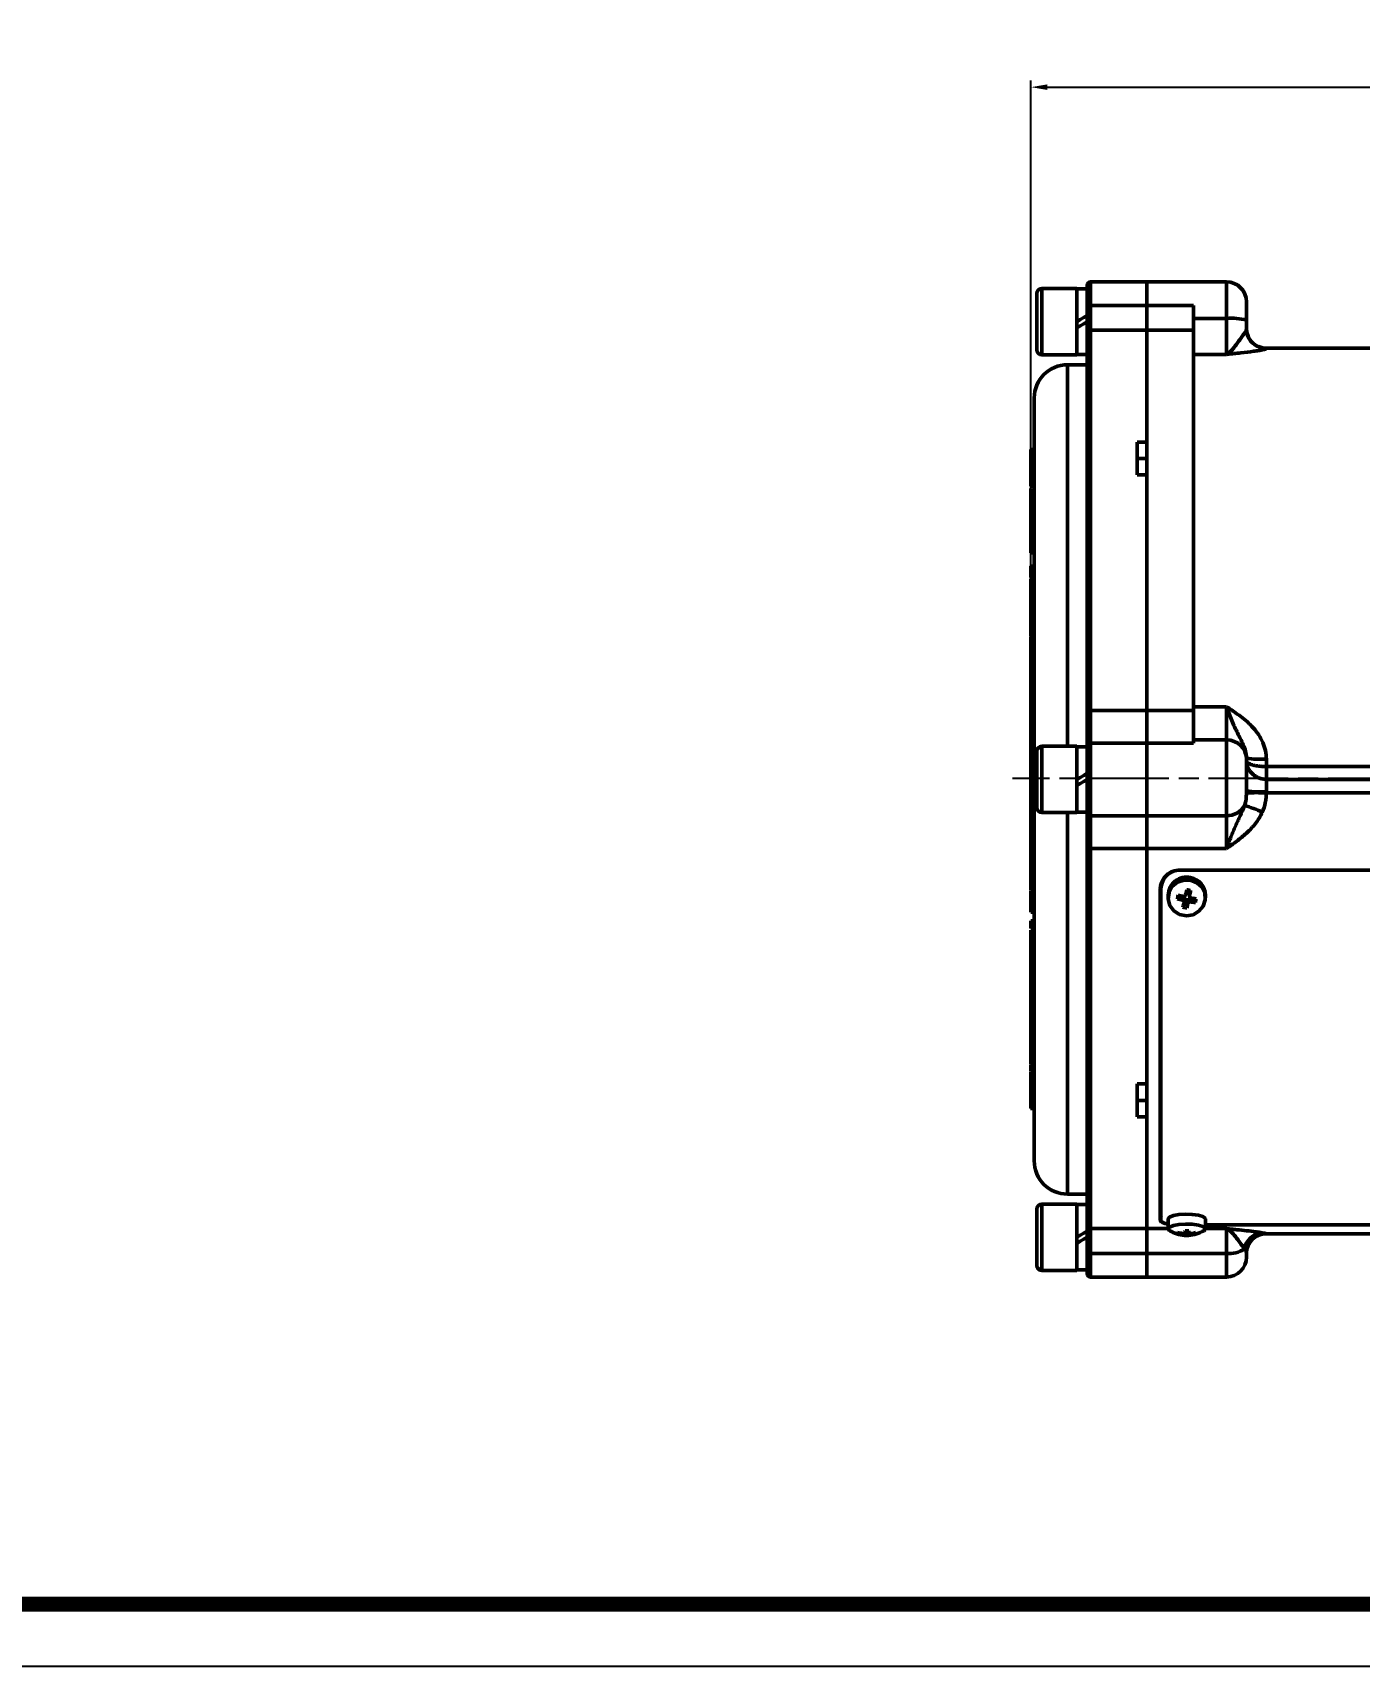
# Model space of a CAD drawing. Header units: millimetres. Extents: x 5395 to 6471, y 1829 to 2617.
# Drawn here: x 5594.8 to 5794.9, y 1829.1 to 2075.3 of the extents above; entities that cross this region are included whole.
import ezdxf

# ---------------------------------------------------------------- set-up
doc = ezdxf.new("R2010")
doc.units = ezdxf.units.MM
doc.linetypes.add('AM_ISO08W050', pattern=[18, 12, -1.5, 3, -1.5])
for name, color, linetype, lineweight in [('AM_5', 3, 'Continuous', 25), ('AM_7', 4, 'AM_ISO08W050', 25), ('AM_BOR', 7, 'Continuous', 50)]:
    doc.layers.add(name, color=color, linetype=linetype, lineweight=lineweight)
doc.styles.add('工程字', font='gbenor.shx', dxfattribs={"width": 0.707, "bigfont": 'hztxt.shx'})
doc.dimstyles.new('AM_GB$0', dxfattribs={"dimtxt": 3.5, "dimasz": 2.5, "dimexe": 1, "dimexo": 1, "dimgap": 0.5, "dimtad": 1, "dimdsep": 46, "dimtxsty": '工程字', "dimcen": 0, "dimclrd": 256, "dimclre": 256, "dimclrt": 2, "dimadec": 0, "dimazin": 2, "dimtp": 0.1, "dimtm": 0.1, "dimtfac": 0.71, "dimtmove": 0, "dimatfit": 3, "dimfxl": 0, "dimlwd": -1, "dimlwe": -1, "dimarcsym": 0})

# ---------------------------------------------------------------- blocks, each defined once
blk = doc.blocks.new('*D18')
at = {"layer": 'AM_5', "transparency": 16777216}
for p, q in [((5745.34, 1963.88), (5745.34, 2068.08)), ((5747.84, 2067.08), (6108.84, 2067.08)), ((6111.34, 1982.73), (6111.34, 2068.08))]:
    blk.add_line(p, q, dxfattribs=at)
for points in [[(5747.84, 2067.5), (5747.84, 2066.66), (5745.34, 2067.08)], [(6108.84, 2067.5), (6108.84, 2066.66), (6111.34, 2067.08)]]:
    blk.add_solid(points, dxfattribs=at)
at = {"layer": 'Defpoints', "color": 0}
for p in [(6111.34, 2067.08), (6111.34, 1981.73), (5745.34, 1962.88)]:
    blk.add_point(p, dxfattribs=at)
at = {"layer": 'AM_5', "color": 2, "transparency": 16777216, "insert": (5928.34, 2070.08), "char_height": 5, "attachment_point": 5, "style": '工程字'}
blk.add_mtext('366', dxfattribs=at)

msp = doc.modelspace()

# ---------------------------------------------------------------- linework, layer by layer
msp.add_line((5394.79029, 1829.0507), (6471.04029, 1829.0507))
at = {"const_width": 2.25}
msp.add_lwpolyline([(6461.66529, 2607.1757), (5441.66529, 2607.1757), (5441.66529, 1838.4257), (6461.66529, 1838.4257)], close=True, dxfattribs=at)
at = {"layer": 'AM_7'}
msp.add_line((6000.13884, 1962.72793), (5742.55084, 1962.88634), dxfattribs=at)
at = {"layer": 'AM_BOR'}
for p, q in [((5752.24484, 2036.72965), (5746.99483, 2036.72965)), ((5746.99483, 2036.72965), (5746.99483, 2026.72965)), ((5752.24484, 2036.72965), (5752.24484, 2026.72965)), ((5753.84484, 2036.66965), (5752.24484, 2036.66965)), ((5753.84484, 2033.98624), (5753.84484, 2037.22965)), ((5762.84484, 2037.72965), (5754.34485, 2037.72965)), ((5754.34485, 2037.72965), (5754.34485, 2034.19139)), ((5774.84484, 2037.72965), (5762.84484, 2037.72965)), ((5762.84484, 2037.72965), (5762.84484, 2034.19139)), ((5774.84484, 2032.22241), (5774.84484, 2037.72965)), ((5746.24484, 2027.47965), (5746.24484, 2035.97965)), ((5753.84484, 2029.9396), (5753.84484, 2033.98624)), ((5754.34485, 2034.19139), (5754.34485, 2030.43379)), ((5754.34485, 2034.19139), (5762.84484, 2034.19139)), ((5762.84484, 2034.19139), (5769.84484, 2034.19139)), ((5762.84484, 2030.43379), (5762.84484, 2034.19139)), ((5769.84484, 2034.19139), (5769.84484, 2030.43379)), ((5777.84484, 2034.72965), (5777.84484, 2031.97602)), ((5769.84484, 2032.22241), (5774.84484, 2032.22241)), ((5774.84484, 2026.80089), (5774.84484, 2032.22241)), ((5777.84484, 2031.97602), (5777.84484, 2030.65438)), ((5753.84484, 1973.06514), (5753.84484, 2029.9396)), ((5754.34485, 2030.43379), (5754.34485, 1973.14114)), ((5754.34485, 2030.43379), (5762.84484, 2030.43379)), ((5769.84484, 2030.43379), (5762.84484, 2030.43379)), ((5762.84484, 2030.43379), (5762.84484, 1973.14114)), ((5762.84484, 2013.57807), (5762.84484, 2030.43379)), ((5769.84484, 2030.43379), (5769.84484, 1973.14114)), ((5746.99483, 2026.72965), (5752.24484, 2026.72965)), ((5752.24484, 2026.78965), (5753.84484, 2026.78965)), ((5774.84484, 2026.80089), (5769.84484, 2026.80089)), ((5808.84484, 2027.72965), (5780.84485, 2027.72965)), ((5780.84485, 2027.72965), (5780.84485, 2027.6577)), ((5753.84484, 2025.22965), (5750.84485, 2025.22965)), ((5750.84485, 2025.22965), (5750.84485, 1967.72965)), ((5745.84484, 1905.22965), (5745.84484, 2020.22965)), ((5745.34484, 2012.48747), (5745.84484, 2012.48747)), ((5745.34484, 2012.48747), (5745.34484, 2007.03044)), ((5761.34485, 2013.57807), (5762.84484, 2013.57807)), ((5761.34485, 2013.57807), (5761.34485, 2008.62832)), ((5745.34484, 2011.6324), (5745.28235, 2011.6324)), ((5761.34485, 2011.09978), (5762.84484, 2011.09978)), ((5745.28235, 2006.91998), (5745.84484, 2006.91998)), ((5745.34484, 2007.03044), (5745.84484, 2007.03044)), ((5745.34484, 2007.03044), (5745.34484, 2006.93589)), ((5745.34484, 2006.93589), (5745.84484, 2006.93589)), ((5761.34485, 2008.62832), (5762.84484, 2008.62832)), ((5762.84484, 1973.14114), (5762.84484, 2008.62832)), ((5745.28235, 2006.07228), (5745.34484, 2006.07228)), ((5745.34484, 2005.68392), (5745.28235, 2005.68392)), ((5745.34484, 2006.31037), (5745.84484, 2006.31037)), ((5745.34484, 2005.64967), (5745.84484, 2005.64967)), ((5745.34484, 2005.64967), (5745.34484, 2003.14631)), ((5745.34484, 2003.14631), (5745.84484, 2003.14631)), ((5745.34484, 2002.66408), (5745.84484, 2002.66408)), ((5745.34484, 2002.66408), (5745.34484, 2002.1913)), ((5745.34484, 2002.1913), (5745.84484, 2002.1913)), ((5745.28235, 2000.42859), (5745.34484, 2000.42859)), ((5745.34484, 2001.85563), (5745.84484, 2001.85563)), ((5745.34484, 2001.21974), (5745.84484, 2001.21974)), ((5745.34484, 2001.17827), (5745.34484, 2000.86398)), ((5745.34484, 2000.86398), (5745.84484, 2000.86398)), ((5745.34484, 2000.3912), (5745.84484, 2000.3912)), ((5745.34484, 2000.3912), (5745.34484, 1999.89242)), ((5745.34484, 1999.89242), (5745.84484, 1999.89242)), ((5745.34484, 1999.89242), (5745.34484, 1999.36974)), ((5745.34484, 1999.36974), (5745.84484, 1999.36974)), ((5745.34484, 1999.36974), (5745.34484, 1998.89223)), ((5745.34484, 1998.89223), (5745.84484, 1998.89223)), ((5745.34484, 1998.89223), (5745.34484, 1996.89239)), ((5745.84484, 1994.90415), (5745.28235, 1994.90415)), ((5745.34484, 1996.89239), (5745.84484, 1996.89239)), ((5745.34484, 1993.90618), (5745.84484, 1993.90618)), ((5745.34484, 1992.98053), (5745.84484, 1992.98053)), ((5745.34484, 1992.27018), (5745.84484, 1992.27018)), ((5745.34484, 1992.27018), (5745.34484, 1991.73831)), ((5745.28235, 1990.15207), (5745.34484, 1990.15207)), ((5745.34484, 1991.73831), (5745.84484, 1991.73831)), ((5745.34484, 1991.20761), (5745.84484, 1991.20761)), ((5745.34484, 1990.29397), (5745.84484, 1990.29397)), ((5745.34484, 1990.29397), (5745.34484, 1989.99849)), ((5745.34484, 1990.09068), (5745.84484, 1990.09068)), ((5745.34484, 1989.65572), (5745.84484, 1989.65572)), ((5745.34484, 1989.65572), (5745.34484, 1989.12385)), ((5745.34484, 1989.12385), (5745.84484, 1989.12385)), ((5745.34484, 1988.61088), (5745.84484, 1988.61088)), ((5745.34484, 1988.61088), (5745.34484, 1988.07901)), ((5745.34484, 1988.07901), (5745.84484, 1988.07901)), ((5745.34484, 1987.32493), (5745.84484, 1987.32493)), ((5745.34484, 1987.32493), (5745.34484, 1987.02944)), ((5745.28235, 1986.57085), (5745.34484, 1986.57085)), ((5745.28235, 1985.83125), (5745.34484, 1985.83125)), ((5745.34484, 1987.02944), (5745.84484, 1987.02944)), ((5745.34484, 1985.99879), (5745.84484, 1985.99879)), ((5745.34484, 1985.9196), (5745.84484, 1985.9196)), ((5745.34484, 1985.32508), (5745.84484, 1985.32508)), ((5745.34484, 1985.32508), (5745.34484, 1985.0296)), ((5745.34484, 1985.0296), (5745.84484, 1985.0296)), ((5745.34484, 1984.96751), (5745.34484, 1984.26252)), ((5745.34484, 1984.26252), (5745.84484, 1984.26252)), ((5745.34484, 1984.20043), (5745.34484, 1983.72342)), ((5745.34484, 1983.72342), (5745.84484, 1983.72342)), ((5745.34484, 1983.72342), (5745.34484, 1981.74549)), ((5745.34484, 1981.74549), (5745.84484, 1981.74549)), ((5745.34484, 1981.74549), (5745.34484, 1975.84571)), ((5745.34484, 1975.82866), (5745.84484, 1975.82866)), ((5745.34484, 1974.94575), (5745.84484, 1974.94575)), ((5745.34484, 1974.94575), (5745.34484, 1974.55334)), ((5745.34484, 1974.55334), (5745.84484, 1974.55334)), ((5745.34484, 1974.55334), (5745.34484, 1973.92691)), ((5745.34484, 1973.92691), (5745.84484, 1973.92691)), ((5745.34484, 1973.78744), (5745.84484, 1973.78744)), ((5745.34484, 1973.78744), (5745.34484, 1972.83125)), ((5745.34484, 1972.83125), (5745.84484, 1972.83125)), ((5745.34484, 1972.83125), (5745.34484, 1972.17291)), ((5753.84484, 1967.7454), (5753.84484, 1973.06514)), ((5754.34485, 1973.14114), (5754.34485, 1968.20138)), ((5754.34485, 1973.14114), (5762.84484, 1973.14114)), ((5762.84484, 1973.14114), (5769.84484, 1973.14114)), ((5762.84484, 1968.20138), (5762.84484, 1973.14114)), ((5769.84484, 1973.67845), (5774.84484, 1973.67845)), ((5769.84484, 1973.14114), (5769.84484, 1968.20138)), ((5774.84484, 1968.70938), (5774.84484, 1973.67845)), ((5745.34484, 1972.17291), (5745.84484, 1972.17291)), ((5745.34484, 1972.03344), (5745.84484, 1972.03344)), ((5745.34484, 1972.03344), (5745.34484, 1971.07134)), ((5745.34484, 1971.07134), (5745.84484, 1971.07134)), ((5745.34484, 1971.07134), (5745.34484, 1970.47564)), ((5745.34484, 1970.47564), (5745.84484, 1970.47564)), ((5745.34484, 1970.34208), (5745.84484, 1970.34208)), ((5745.34484, 1970.34208), (5745.34484, 1969.96622)), ((5745.34484, 1969.96622), (5745.84484, 1969.96622)), ((5745.28235, 1968.82689), (5745.34484, 1968.82689)), ((5745.34484, 1968.9072), (5745.84484, 1968.9072)), ((5745.34484, 1968.9072), (5745.34484, 1968.78428)), ((5745.34484, 1968.78428), (5745.84484, 1968.78428)), ((5745.34484, 1968.78428), (5745.34484, 1968.59399)), ((5745.34484, 1968.59399), (5745.84484, 1968.59399)), ((5745.34484, 1968.59399), (5745.34484, 1968.3115)), ((5745.34484, 1968.3115), (5745.84484, 1968.3115)), ((5745.34484, 1968.3115), (5745.34484, 1968.205)), ((5745.34484, 1968.205), (5745.84484, 1968.205)), ((5745.34484, 1968.205), (5745.34484, 1967.60636)), ((5745.34484, 1967.60636), (5745.84484, 1967.60636)), ((5745.34484, 1967.60636), (5745.34484, 1967.33089)), ((5752.24484, 1967.72965), (5746.99483, 1967.72965)), ((5746.99483, 1967.72965), (5746.99483, 1957.72965)), ((5752.24484, 1967.72965), (5752.24484, 1957.72965)), ((5753.84484, 1967.66965), (5752.24484, 1967.66965)), ((5753.84484, 1957.7139), (5753.84484, 1967.7454)), ((5754.34485, 1968.20138), (5754.34485, 1957.25792)), ((5754.34485, 1968.20138), (5762.84484, 1968.20138)), ((5769.84484, 1968.20138), (5762.84484, 1968.20138)), ((5762.84484, 1968.20138), (5762.84484, 1957.25792)), ((5774.84484, 1968.70938), (5769.84484, 1968.70938)), ((5774.84484, 1957.25792), (5774.84484, 1968.70938)), ((5745.34484, 1967.33089), (5745.84484, 1967.33089)), ((5745.34484, 1966.89168), (5745.84484, 1966.89168)), ((5745.34484, 1966.89168), (5745.34484, 1965.45319)), ((5745.34484, 1965.3817), (5745.84484, 1965.3817)), ((5746.24484, 1958.47965), (5746.24484, 1966.97965)), ((5777.84484, 1965.92822), (5777.84484, 1965.71952)), ((5777.84484, 1965.71952), (5777.84484, 1961.0186)), ((5780.84485, 1965.78711), (5780.84485, 1964.66995)), ((5745.34484, 1964.44018), (5745.84484, 1964.44018)), ((5745.34484, 1964.44018), (5745.34484, 1962.88462)), ((5745.34484, 1962.88462), (5745.84484, 1962.88462)), ((5780.84485, 1964.66995), (5780.84485, 1962.74529)), ((5780.84485, 1964.66995), (5797.5837, 1964.66995)), ((5780.84485, 1962.74529), (5780.84485, 1960.864)), ((5780.84485, 1962.74529), (5797.34486, 1962.74529)), ((5745.34484, 1961.90216), (5745.84484, 1961.90216)), ((5745.34484, 1961.87125), (5745.34484, 1961.84844)), ((5745.34484, 1961.84844), (5745.84484, 1961.84844)), ((5745.34484, 1961.73842), (5745.34484, 1961.47087)), ((5745.34484, 1961.73842), (5745.84484, 1961.73842)), ((5745.34484, 1961.41094), (5745.84484, 1961.41094)), ((5745.34484, 1961.41094), (5745.34484, 1960.59222)), ((5745.34484, 1960.59222), (5745.84484, 1960.59222)), ((5745.34484, 1960.59222), (5745.34484, 1959.28228)), ((5797.60614, 1960.70172), (5780.83956, 1960.70172)), ((5745.34484, 1959.28228), (5745.84484, 1959.28228)), ((5745.34484, 1959.28228), (5745.34484, 1958.5045)), ((5745.34484, 1958.5045), (5745.84484, 1958.5045)), ((5745.34484, 1958.5045), (5745.34484, 1957.31723)), ((5746.99483, 1957.72965), (5752.24484, 1957.72965)), ((5750.84485, 1957.72965), (5750.84485, 1900.22965)), ((5752.24484, 1957.78965), (5753.84484, 1957.78965)), ((5753.84484, 1952.39416), (5753.84484, 1957.7139)), ((5745.28235, 1956.08472), (5745.34484, 1956.08472)), ((5745.34484, 1957.27561), (5745.84484, 1957.27561)), ((5745.34484, 1956.81938), (5745.84484, 1956.81938)), ((5745.34484, 1956.37851), (5745.84484, 1956.37851)), ((5745.34484, 1956.37851), (5745.34484, 1953.84088)), ((5754.34485, 1957.25792), (5762.84484, 1957.25792)), ((5754.34485, 1957.25792), (5754.34485, 1952.31816)), ((5762.84484, 1957.25792), (5774.84484, 1957.25792)), ((5762.84484, 1952.31816), (5762.84484, 1957.25792)), ((5774.84484, 1952.31816), (5774.84484, 1957.25792)), ((5745.34484, 1954.85631), (5745.28235, 1954.85631)), ((5745.34484, 1953.84088), (5745.84484, 1953.84088)), ((5745.34484, 1953.61513), (5745.84484, 1953.61513)), ((5745.34484, 1953.61513), (5745.34484, 1952.92606)), ((5745.34484, 1952.92606), (5745.84484, 1952.92606)), ((5745.34484, 1952.92606), (5745.34484, 1950.678)), ((5745.34484, 1950.678), (5745.84484, 1950.678)), ((5745.34484, 1950.61909), (5745.34484, 1950.42743)), ((5745.34484, 1950.42743), (5745.84484, 1950.42743)), ((5745.34484, 1950.36851), (5745.34484, 1948.59807)), ((5753.84484, 1895.5197), (5753.84484, 1952.39416)), ((5754.34485, 1952.31816), (5762.84484, 1952.31816)), ((5754.34485, 1952.31816), (5754.34485, 1895.02551)), ((5774.84484, 1952.31816), (5762.84484, 1952.31816)), ((5762.84484, 1952.31816), (5762.84484, 1895.02551)), ((5762.84484, 1916.83098), (5762.84484, 1952.31816)), ((5745.34484, 1948.59807), (5745.84484, 1948.59807)), ((5745.34484, 1948.59807), (5745.34484, 1947.73842)), ((5767.84484, 1949.07295), (5767.84484, 1949.17263)), ((5801.84484, 1949.07295), (5767.84484, 1949.07295)), ((5767.84484, 1949.07295), (5801.84484, 1949.07295)), ((5745.34484, 1947.73842), (5745.84484, 1947.73842)), ((5745.34484, 1947.73842), (5745.34484, 1947.16532)), ((5745.34484, 1947.16532), (5745.84484, 1947.16532)), ((5745.34484, 1946.01912), (5745.84484, 1946.01912)), ((5745.34484, 1945.95823), (5745.34484, 1945.36415)), ((5745.34484, 1945.47665), (5745.34484, 1943.50598)), ((5745.34484, 1945.36415), (5745.84484, 1945.36415)), ((5764.84485, 1896.26732), (5764.84485, 1946.14628)), ((5764.94485, 1946.38455), (5765.21924, 1947.47341)), ((5764.94485, 1946.26436), (5764.94485, 1946.38455)), ((5764.94485, 1896.23796), (5764.94485, 1946.26436)), ((5768.74528, 1945.65038), (5769.25598, 1945.54596)), ((5769.25598, 1945.55028), (5769.25598, 1945.13596)), ((5769.26247, 1945.58292), (5769.42426, 1945.978)), ((5769.26247, 1945.58292), (5769.26247, 1945.19755)), ((5745.34484, 1945.20041), (5745.84484, 1945.20041)), ((5745.34484, 1943.50598), (5745.84484, 1943.50598)), ((5745.34484, 1943.12841), (5745.84484, 1943.12841)), ((5745.34484, 1943.12841), (5745.34484, 1942.72965)), ((5766.04484, 1945.28942), (5766.04484, 1944.8967)), ((5768.19576, 1944.91144), (5767.43057, 1944.723)), ((5768.19576, 1944.52607), (5768.19576, 1944.91144)), ((5768.26249, 1944.92047), (5768.30133, 1945.09813)), ((5769.0368, 1944.54294), (5768.4336, 1944.66627)), ((5768.4337, 1944.24066), (5768.4337, 1944.65497)), ((5769.01424, 1944.44757), (5768.85245, 1943.36269)), ((5769.01424, 1944.06219), (5769.01424, 1944.44757)), ((5769.34723, 1944.92597), (5769.29967, 1944.70841)), ((5769.36981, 1944.67139), (5769.36981, 1944.28602)), ((5769.36981, 1944.67139), (5770.135, 1944.17004)), ((5771.64484, 1944.8967), (5771.64484, 1945.28942)), ((5745.34484, 1942.72965), (5745.84484, 1942.72965)), ((5745.34484, 1941.3983), (5745.84484, 1941.3983)), ((5745.34484, 1939.99179), (5745.84484, 1939.99179)), ((5745.34484, 1939.99179), (5745.34484, 1939.62657)), ((5745.34484, 1939.62657), (5745.84484, 1939.62657)), ((5745.34484, 1938.31461), (5745.84484, 1938.31461)), ((5745.34484, 1938.31461), (5745.34484, 1937.89502)), ((5745.34484, 1937.89502), (5745.84484, 1937.89502)), ((5745.34484, 1937.89502), (5745.34484, 1937.54634)), ((5745.34484, 1937.54634), (5745.84484, 1937.54634)), ((5745.34484, 1936.34076), (5745.84484, 1936.34076)), ((5745.34484, 1936.34076), (5745.34484, 1933.46864)), ((5745.34484, 1933.46864), (5745.84484, 1933.46864)), ((5745.34484, 1933.46864), (5745.34484, 1933.43153)), ((5745.34484, 1932.30679), (5745.84484, 1932.30679)), ((5745.34484, 1932.27868), (5745.34484, 1932.03275)), ((5745.34484, 1932.03275), (5745.34484, 1929.87925)), ((5745.34484, 1932.03275), (5745.84484, 1932.03275)), ((5745.34484, 1929.87925), (5745.84484, 1929.87925)), ((5745.34484, 1929.87925), (5745.34484, 1929.44666)), ((5745.34484, 1929.44666), (5745.84484, 1929.44666)), ((5745.34484, 1929.44666), (5745.34484, 1928.81531)), ((5745.34484, 1928.81531), (5745.84484, 1928.81531)), ((5745.34484, 1928.81531), (5745.34484, 1928.31535)), ((5745.34484, 1928.31535), (5745.84484, 1928.31535)), ((5745.34484, 1927.78703), (5745.84484, 1927.78703)), ((5745.34484, 1927.78703), (5745.34484, 1926.94548)), ((5745.34484, 1926.94548), (5745.84484, 1926.94548)), ((5745.34484, 1926.12167), (5745.84484, 1926.12167)), ((5745.34484, 1926.12167), (5745.34484, 1925.95029)), ((5745.34484, 1925.95029), (5745.84484, 1925.95029)), ((5745.34484, 1925.95029), (5745.34484, 1925.50233)), ((5745.34484, 1925.01064), (5745.28235, 1925.01064)), ((5745.28235, 1924.77414), (5745.34484, 1924.77414)), ((5745.34484, 1925.50233), (5745.84484, 1925.50233)), ((5745.34484, 1924.93027), (5745.84484, 1924.93027)), ((5745.34484, 1924.93027), (5745.34484, 1924.55914)), ((5745.34484, 1924.55914), (5745.84484, 1924.55914)), ((5745.34484, 1924.55914), (5745.34484, 1924.08636)), ((5745.34484, 1924.08636), (5745.84484, 1924.08636)), ((5745.34484, 1924.08636), (5745.34484, 1923.83695)), ((5745.34484, 1923.81451), (5745.84484, 1923.81451)), ((5745.34484, 1923.81451), (5745.34484, 1923.34174)), ((5745.34484, 1923.34174), (5745.84484, 1923.34174)), ((5745.34484, 1922.64203), (5745.84484, 1922.64203)), ((5745.34484, 1922.64203), (5745.34484, 1922.24264)), ((5745.34484, 1922.18107), (5745.84484, 1922.18107)), ((5745.34484, 1921.72484), (5745.84484, 1921.72484)), ((5745.34484, 1921.16223), (5745.84484, 1921.16223)), ((5745.28235, 1919.85544), (5745.34484, 1919.85544)), ((5745.34484, 1920.01811), (5745.84484, 1920.01811)), ((5745.34484, 1919.84555), (5745.84484, 1919.84555)), ((5745.34484, 1919.75694), (5745.34484, 1919.69544)), ((5745.34484, 1919.69544), (5745.84484, 1919.69544)), ((5745.34484, 1919.66783), (5745.34484, 1919.60235)), ((5745.34484, 1919.60235), (5745.34484, 1918.97829)), ((5745.34484, 1919.60235), (5745.84484, 1919.60235)), ((5745.34484, 1918.97829), (5745.84484, 1918.97829)), ((5745.34484, 1918.97829), (5745.34484, 1918.7197)), ((5745.34484, 1918.7197), (5745.84484, 1918.7197)), ((5745.34484, 1918.62514), (5745.84484, 1918.62514)), ((5745.34484, 1918.62514), (5745.34484, 1918.38377)), ((5761.34485, 1916.83098), (5762.84484, 1916.83098)), ((5761.34485, 1916.83098), (5761.34485, 1911.88123)), ((5745.34484, 1915.67974), (5745.84484, 1915.67974)), ((5761.34485, 1914.35952), (5762.84484, 1914.35952)), ((5745.28235, 1913.15486), (5745.84484, 1913.15486)), ((5761.34485, 1911.88123), (5762.84484, 1911.88123)), ((5762.84484, 1895.02551), (5762.84484, 1911.88123)), ((5752.24484, 1898.72965), (5746.99483, 1898.72965)), ((5746.99483, 1898.72965), (5746.99483, 1888.72965)), ((5750.84485, 1900.22965), (5753.84484, 1900.22965)), ((5752.24484, 1898.72965), (5752.24484, 1888.72965)), ((5753.84484, 1898.66965), (5752.24484, 1898.66965)), ((5746.24484, 1889.47965), (5746.24484, 1897.97965)), ((5766.04484, 1896.487), (5766.04484, 1894.99537)), ((5771.64484, 1894.99537), (5771.64484, 1896.487)), ((5753.84484, 1891.47306), (5753.84484, 1895.5197)), ((5754.34485, 1895.02551), (5762.84484, 1895.02551)), ((5754.34485, 1895.02551), (5754.34485, 1891.26791)), ((5762.84484, 1891.26791), (5762.84484, 1895.02551)), ((5762.84484, 1895.02551), (5766.04484, 1895.02551)), ((5767.53623, 1894.43047), (5767.45568, 1894.29598)), ((5768.23754, 1894.13727), (5768.23754, 1894.29185)), ((5768.53005, 1894.0602), (5768.53005, 1894.32535)), ((5769.11932, 1894.71144), (5769.11024, 1894.00987)), ((5769.12976, 1894.05519), (5769.12976, 1894.71174)), ((5769.15964, 1894.71272), (5769.15964, 1894.358)), ((5769.15973, 1894.71272), (5769.15973, 1894.36061)), ((5769.43716, 1894.28134), (5769.43716, 1894.12964)), ((5770.14251, 1894.40711), (5770.21902, 1894.27842)), ((5798.04484, 1895.60481), (5771.64484, 1895.60481)), ((5771.64484, 1895.02551), (5774.84484, 1895.02551)), ((5774.84484, 1891.26791), (5774.84484, 1895.02551)), ((5780.83956, 1894.25967), (5780.84148, 1894.26033)), ((5780.83956, 1894.25967), (5799.25841, 1894.25967)), ((5780.84148, 1894.26033), (5780.84485, 1894.26146)), ((5780.84148, 1894.2588), (5799.26103, 1894.2588)), ((5753.84484, 1888.22965), (5753.84484, 1891.47306)), ((5754.34485, 1891.26791), (5762.84484, 1891.26791)), ((5754.34485, 1891.26791), (5754.34485, 1887.72965)), ((5774.84484, 1891.26791), (5762.84484, 1891.26791)), ((5762.84484, 1891.26791), (5762.84484, 1887.72965)), ((5774.84484, 1887.72965), (5774.84484, 1891.26791)), ((5777.84484, 1891.26544), (5777.84484, 1890.72965)), ((5746.99483, 1888.72965), (5752.24484, 1888.72965)), ((5752.24484, 1888.78965), (5753.84484, 1888.78965)), ((5754.34485, 1887.72965), (5762.84484, 1887.72965)), ((5762.84484, 1887.72965), (5774.84484, 1887.72965))]:
    msp.add_line(p, q, dxfattribs=at)
at = {"layer": 'AM_BOR', "flags": 128}
for points in [[(5754.34485, 2034.19139), (5754.2473, 2034.18745), (5754.1535, 2034.17577), (5754.06706, 2034.15682), (5753.99129, 2034.13131), (5753.9291, 2034.10021), (5753.8829, 2034.06475), (5753.85445, 2034.02627), (5753.84484, 2033.98624)], [(5752.24484, 2031.72965), (5752.78098, 2032.03919), (5753.31501, 2032.34752), (5753.84484, 2032.65341)], [(5753.84484, 2031.72965), (5753.30869, 2031.42011), (5752.77467, 2031.11179), (5752.24484, 2030.80589)], [(5777.99972, 2029.70395), (5777.90248, 2030.06976), (5777.84484, 2030.65438)], [(5752.24484, 1962.72965), (5752.78098, 1963.03919), (5753.31501, 1963.34751), (5753.84484, 1963.65341)], [(5753.84484, 1962.72965), (5753.30869, 1962.42011), (5752.77467, 1962.11178), (5752.24484, 1961.80589)], [(5769.42405, 1947.54587), (5770.37453, 1947.16464), (5771.11843, 1946.47711), (5771.55526, 1945.57614), (5771.62604, 1944.58341), (5771.3212, 1943.63299), (5770.68191, 1942.85324), (5769.79452, 1942.34947), (5768.77887, 1942.18972), (5767.77213, 1942.39557), (5766.91027, 1942.9392), (5766.30967, 1943.74721), (5766.05147, 1944.71046), (5766.17053, 1945.69886), (5766.65076, 1946.57893), (5767.42734, 1947.2318), (5768.39533, 1947.56931), (5769.42405, 1947.54587)], [(5766.04484, 1896.487), (5766.04572, 1896.5048), (5766.25999, 1896.76105), (5766.82336, 1896.98027), (5767.65975, 1897.13289), (5768.65619, 1897.19827), (5769.6781, 1897.16759), (5770.58748, 1897.045), (5771.26151, 1896.84704), (5771.60915, 1896.60046), (5771.64484, 1896.487)], [(5752.24484, 1893.72965), (5752.78098, 1894.03919), (5753.31501, 1894.34751), (5753.84484, 1894.65341)], [(5753.84484, 1893.72965), (5753.30869, 1893.42011), (5752.77467, 1893.11178), (5752.24484, 1892.80589)], [(5766.04572, 1895.01317), (5766.25999, 1895.26941), (5766.82336, 1895.48864), (5767.65975, 1895.64125), (5768.65619, 1895.70663), (5769.6781, 1895.67596), (5770.58748, 1895.55336), (5771.26151, 1895.35541), (5771.60915, 1895.10883), (5771.58346, 1894.84693), (5771.42371, 1894.7177)], [(5766.26597, 1894.7177), (5766.20948, 1894.75452), (5766.04572, 1895.01317)], [(5768.51043, 1894.01368), (5768.51283, 1894.01236), (5768.51524, 1894.01304), (5768.51767, 1894.01572), (5768.52011, 1894.02039), (5768.52256, 1894.02706), (5768.52502, 1894.03572), (5768.52749, 1894.04637), (5768.52995, 1894.059)], [(5769.12976, 1894.05519), (5769.12729, 1894.04255), (5769.12483, 1894.03191), (5769.12237, 1894.02324), (5769.11993, 1894.01657), (5769.11749, 1894.0119), (5769.11506, 1894.00923), (5769.11264, 1894.00855), (5769.11024, 1894.00987)], [(5753.84484, 1891.47306), (5753.85445, 1891.43303), (5753.8829, 1891.39455), (5753.9291, 1891.35909), (5753.99129, 1891.32799), (5754.06706, 1891.30248), (5754.1535, 1891.28353), (5754.2473, 1891.27185), (5754.34485, 1891.26791)]]:
    msp.add_lwpolyline(points, dxfattribs=at)
at = {"layer": 'AM_BOR'}
for centre, radius, start, end in [((5746.99484, 2035.97965), 0.75, 90, 180), ((5754.34484, 2037.22965), 0.5, 90, 180), ((5774.84484, 2034.72965), 3, 0, 90), ((5775.58975, 2022.9051), 9.34704, 76.038908, 94.5710381), ((5754.34195, 2029.93668), 0.49712, 89.6660223, 179.6632968), ((5780.84484, 2030.72965), 3, 180, 270), ((5780.84357, 2030.65699), 2.99929, 198.5273387, 270.0244989), ((5746.99484, 2027.47965), 0.75, 180, 270), ((5750.84484, 2020.22965), 5, 90, 180), ((5754.22273, 1972.26172), 0.88785, 82.0942794, 115.1901241), ((5746.99484, 1966.97965), 0.75, 90, 180), ((5754.3238, 1967.72233), 0.47951, 87.4840297, 177.241807), ((5774.8499, 1965.71444), 2.99494, 0.0970269, 90.0969602), ((5780.0965, 1981.83752), 16.06784, 261.9443705, 272.6694707), ((5779.40299, 1933.43718), 27.30236, 86.9838702, 93.2772218), ((5780.09683, 1975.5334), 14.68846, 261.1807949, 272.9190664), ((5746.99484, 1958.47965), 0.75, 180, 270), ((5754.3238, 1957.73697), 0.47951, 182.758193, 272.5159703), ((5774.9009, 1960.29396), 3.03656, 268.9420895, 330.296436), ((5773.36903, 1943.26514), 16.07433, 64.725376, 74.9664632), ((5754.22273, 1953.19757), 0.88785, 244.8098759, 277.9057206), ((5768.82115, 1945.22782), 2.777, 77.4610222, 178.7289633), ((5768.91732, 1945.25836), 2.7277, 0.6523425, 79.2938981), ((5676.449, 1964.84233), 94.27053, 348.0467127, 348.5311439), ((5765.51983, 1928.37715), 18.02871, 77.4925335, 79.3968183), ((5676.55084, 1964.82288), 94.76604, 348.0479792, 348.5298774), ((5777.31623, 1942.8591), 10.05984, 166.0124296, 169.3224708), ((5772.65113, 1963.42272), 19.41479, 254.4014023, 256.7333331), ((5772.77565, 1963.99178), 19.41622, 254.4013571, 256.7331167), ((5768.14384, 1944.65592), 0.28994, 2.0461939, 65.8451251), ((5700.81506, 1959.4513), 69.31485, 346.6807045, 347.2741765), ((5769.94102, 1950.18213), 6.90577, 255.9578767, 260.9305552), ((5701.87989, 1959.22076), 68.82444, 346.6785901, 347.2762909), ((5769.30533, 1944.40788), 0.30058, 91.0786195, 153.29984), ((5772.48458, 1962.25448), 18.23644, 260.1657083, 262.5974426), ((5772.6093, 1962.82617), 18.24049, 260.1659785, 262.5971724), ((5762.0857, 1946.22727), 8.30802, 345.6633251, 349.6715753), ((5750.84484, 1905.22965), 5, 180, 270), ((5746.99484, 1897.97965), 0.75, 90, 180), ((5754.34195, 1895.52262), 0.49712, 180.3367032, 270.3339777), ((5768.84484, 1899.00132), 5, 238.9508512, 266.1948415), ((5768.21142, 1894.29897), 0.75575, 168.5726242, 180.2259828), ((5768.86908, 1899.25339), 5.15496, 254.0866421, 262.9629431), ((5768.88416, 1899.40662), 5.15548, 254.0870917, 262.9624935), ((5768.84226, 1899.03172), 5.029, 266.2166414, 273.054592), ((5750.79369, 1895.52509), 17.8041, 356.2621783, 357.3993376), ((5768.92274, 1901.5374), 6.82879, 267.1184827, 272.1527326), ((5768.84484, 1899.00132), 5, 273.0764758, 301.0491488), ((5751.44901, 1895.51746), 17.74846, 356.2628098, 357.4035311), ((5768.87422, 1899.21676), 5.11818, 276.3146426, 285.2333292), ((5768.88893, 1899.37121), 5.11994, 276.3156573, 285.2312607), ((5769.68832, 1894.4076), 0.5462, 346.3188776, 2.4681111), ((5780.43051, 1891.48338), 2.93056, 93.8824573, 170.701795), ((5780.84219, 1891.25806), 3.00161, 90.0501509, 178.1185785), ((5780.84285, 1891.26345), 2.99801, 89.9618927, 179.9619287), ((5775.12181, 1895.79508), 4.53563, 266.4990056, 302.1958118), ((5746.99484, 1889.47965), 0.75, 180, 270), ((5774.84484, 1890.72965), 3, 270, 0), ((5754.34484, 1888.22965), 0.5, 180, 270)]:
    msp.add_arc(centre, radius, start, end, dxfattribs=at)
for centre, major_axis, ratio, start_param, end_param in [((5769.55598, 1945.52291), (0.29932, -0.03811), 0.529450918, 3.000542195, 3.235869732), ((5768.1337, 1944.6276), (0.2585, 0.24487), 0.621731653, 0.594862645, 0.830190182), ((5769.30775, 1944.38755), (0.03934, 0.41951), 0.708938778, 1.258632709, 1.493960246), ((5769.30775, 1944.38755), (-0.21967, 0.311), 0.65697392, 5.253231695, 5.488559232)]:
    msp.add_ellipse(centre, major_axis=major_axis, ratio=ratio, start_param=start_param, end_param=end_param, dxfattribs=at)
for points, knots in [([(5777.84484, 2030.65438), (5777.84484, 2030.54415), (5777.78883, 2030.41059), (5777.61027, 2030.09688), (5777.48856, 2029.91841), (5777.22211, 2029.53854), (5777.07662, 2029.33627), (5776.78288, 2028.92688), (5776.63438, 2028.71982), (5776.34234, 2028.3184), (5776.19864, 2028.12406), (5775.91673, 2027.76143), (5775.77791, 2027.59255), (5775.50592, 2027.29381), (5775.37278, 2027.16388), (5775.17446, 2027.00214), (5775.10858, 2026.95374), (5774.9767, 2026.86845), (5774.90991, 2026.83123), (5774.84484, 2026.80089)], [0, 0, 0, 0, 0.125, 0.125, 0.25, 0.25, 0.375, 0.375, 0.5, 0.5, 0.625, 0.625, 0.75, 0.75, 0.875, 0.875, 0.9375, 0.9375, 1, 1, 1, 1]), ([(5780.84484, 2027.6577), (5780.84484, 2027.63706), (5780.7966, 2027.61239), (5780.65987, 2027.57002), (5780.60348, 2027.555), (5780.46958, 2027.52327), (5780.39185, 2027.50653), (5780.13324, 2027.45506), (5779.92579, 2027.41874), (5779.45068, 2027.34345), (5779.18206, 2027.30441), (5778.3239, 2027.18828), (5777.67487, 2027.11126), (5776.64055, 2026.9961), (5776.28596, 2026.95774), (5775.74865, 2026.8997), (5775.5685, 2026.88025), (5775.20716, 2026.84093), (5775.02494, 2026.82096), (5774.84484, 2026.80089)], [0, 0, 0, 0, 0.125, 0.125, 0.1875, 0.1875, 0.25, 0.25, 0.375, 0.375, 0.5, 0.5, 0.75, 0.75, 0.875, 0.875, 0.9375, 0.9375, 1, 1, 1, 1]), ([(5745.34484, 2006.58588), (5745.34484, 2006.56705), (5745.34484, 2006.42226), (5745.34484, 2006.24006), (5745.34484, 2006.15507), (5745.34484, 2006.11255)], [0, 0, 0, 0, 0.069505604, 0.534469473, 1, 1, 1, 1]), ([(5745.34484, 2006.31037), (5745.34484, 2006.18373), (5745.34484, 2005.95759), (5745.34484, 2005.74376), (5745.34484, 2005.64967)], [0, 0, 0, 0, 0.559991803, 1, 1, 1, 1]), ([(5745.34484, 2003.14631), (5745.34484, 2003.05284), (5745.34484, 2002.88593), (5745.34484, 2002.73187), (5745.34484, 2002.66408)], [0, 0, 0, 0, 0.559986321, 1, 1, 1, 1]), ([(5745.34484, 2002.14281), (5745.34484, 2002.13246), (5745.34484, 2002.02949), (5745.34484, 2001.93796), (5745.34484, 2001.85563)], [0, 0, 0, 0, 0.100506127, 1, 1, 1, 1]), ([(5745.34484, 2001.85563), (5745.34484, 2001.78646), (5745.34484, 2001.67252), (5745.34484, 2001.49948), (5745.34484, 2001.35551), (5745.34484, 2001.26499), (5745.34484, 2001.21974)], [0, 0, 0, 0, 0.33996152, 0.55998063, 0.77999533, 1, 1, 1, 1]), ([(5745.34484, 2000.86398), (5745.34484, 2000.77331), (5745.34484, 2000.6114), (5745.34484, 2000.45848), (5745.34484, 2000.3912)], [0, 0, 0, 0, 0.560006629, 1, 1, 1, 1]), ([(5745.34484, 1994.90252), (5745.34484, 1994.88927), (5745.34484, 1994.84881), (5745.34484, 1994.47658), (5745.34484, 1994.09647), (5745.34484, 1993.90618)], [0, 0, 0, 0, 0.195702466, 0.597346139, 1, 1, 1, 1]), ([(5745.34484, 1993.90618), (5745.34484, 1993.71282), (5745.34484, 1993.49685), (5745.34484, 1993.21131), (5745.34484, 1993.1814)], [0, 0, 0, 0, 0.895261645, 1, 1, 1, 1]), ([(5745.34484, 1992.98053), (5745.34484, 1992.80613), (5745.34484, 1992.57564), (5745.34484, 1992.35077), (5745.34484, 1992.29605)], [0, 0, 0, 0, 0.756682378, 1, 1, 1, 1]), ([(5745.34484, 1991.73831), (5745.34484, 1991.64328), (5745.34484, 1991.47358), (5745.34484, 1991.28888), (5745.34484, 1991.20761)], [0, 0, 0, 0, 0.559982749, 1, 1, 1, 1]), ([(5745.34484, 1991.20761), (5745.34484, 1991.03451), (5745.34484, 1990.72539), (5745.34484, 1990.4258), (5745.34484, 1990.29397)], [0, 0, 0, 0, 0.559988876, 1, 1, 1, 1]), ([(5745.34484, 1990.09068), (5745.34484, 1989.9653), (5745.34484, 1989.8306), (5745.34484, 1989.70152), (5745.34484, 1989.69259)], [0, 0, 0, 0, 0.930802583, 1, 1, 1, 1]), ([(5745.34484, 1989.12385), (5745.34484, 1989.03217), (5745.34484, 1988.86844), (5745.34484, 1988.68958), (5745.34484, 1988.61088)], [0, 0, 0, 0, 0.559974131, 1, 1, 1, 1]), ([(5745.34484, 1988.07901), (5745.34484, 1987.936), (5745.34484, 1987.6806), (5745.34484, 1987.43361), (5745.34484, 1987.32493)], [0, 0, 0, 0, 0.559982998, 1, 1, 1, 1]), ([(5745.34484, 1987.027), (5745.34484, 1987.00665), (5745.34484, 1986.67288), (5745.34484, 1986.32524), (5745.34484, 1985.99879)], [0, 0, 0, 0, 0.060963839, 1, 1, 1, 1]), ([(5745.34484, 1985.9196), (5745.34484, 1985.80647), (5745.34484, 1985.60445), (5745.34484, 1985.41045), (5745.34484, 1985.32508)], [0, 0, 0, 0, 0.55997372, 1, 1, 1, 1]), ([(5745.34484, 1975.82866), (5745.34484, 1975.66353), (5745.34484, 1975.36867), (5745.34484, 1975.07497), (5745.34484, 1974.94575)], [0, 0, 0, 0, 0.5600135911, 1, 1, 1, 1]), ([(5745.34484, 1973.92691), (5745.34484, 1973.90484), (5745.34484, 1973.86541), (5745.34484, 1973.81127), (5745.34484, 1973.78744)], [0, 0, 0, 0, 0.5600067844, 1, 1, 1, 1]), ([(5777.84484, 1965.92822), (5777.84484, 1966.30066), (5777.78883, 1966.65525), (5777.61027, 1967.3359), (5777.48856, 1967.65777), (5777.22211, 1968.27215), (5777.07662, 1968.56716), (5776.78288, 1969.15209), (5776.63438, 1969.44227), (5776.34234, 1970.03312), (5776.19864, 1970.33374), (5775.91673, 1970.95429), (5775.77791, 1971.27544), (5775.50592, 1971.93455), (5775.37278, 1972.27212), (5775.17446, 1972.79082), (5775.10858, 1972.96577), (5774.9767, 1973.31972), (5774.90991, 1973.50092), (5774.84484, 1973.67845)], [0, 0, 0, 0, 0.125, 0.125, 0.25, 0.25, 0.375, 0.375, 0.5, 0.5, 0.625, 0.625, 0.75, 0.75, 0.875, 0.875, 0.9375, 0.9375, 1, 1, 1, 1]), ([(5780.84484, 1965.78711), (5780.84484, 1966.22553), (5780.7966, 1966.65497), (5780.65987, 1967.28716), (5780.60348, 1967.49588), (5780.46958, 1967.9094), (5780.39185, 1968.11437), (5780.13324, 1968.7114), (5779.92579, 1969.09004), (5779.45068, 1969.81412), (5779.18206, 1970.15968), (5778.3239, 1971.12645), (5777.67487, 1971.68986), (5776.64055, 1972.4709), (5776.28596, 1972.72026), (5775.74865, 1973.08434), (5775.5685, 1973.20415), (5775.20716, 1973.44216), (5775.02494, 1973.56102), (5774.84484, 1973.67845)], [0, 0, 0, 0, 0.125, 0.125, 0.1875, 0.1875, 0.25, 0.25, 0.375, 0.375, 0.5, 0.5, 0.75, 0.75, 0.875, 0.875, 0.9375, 0.9375, 1, 1, 1, 1]), ([(5745.34484, 1972.17291), (5745.34484, 1972.15083), (5745.34484, 1972.11141), (5745.34484, 1972.05726), (5745.34484, 1972.03344)], [0, 0, 0, 0, 0.559997605, 1, 1, 1, 1]), ([(5745.34484, 1970.47564), (5745.34484, 1970.45576), (5745.34484, 1970.42025), (5745.34484, 1970.36597), (5745.34484, 1970.34208)], [0, 0, 0, 0, 0.5599677168, 1, 1, 1, 1]), ([(5745.34484, 1969.96622), (5745.34484, 1969.76802), (5745.34484, 1969.41408), (5745.34484, 1969.06208), (5745.34484, 1968.9072)], [0, 0, 0, 0, 0.559993396, 1, 1, 1, 1]), ([(5745.34484, 1967.33089), (5745.34484, 1967.26393), (5745.34484, 1967.13062), (5745.34484, 1966.9434), (5745.34484, 1966.91132), (5745.34484, 1966.89168)], [0, 0, 0, 0, 0.281216015, 0.559863396, 1, 1, 1, 1]), ([(5745.34484, 1965.3817), (5745.34484, 1965.20612), (5745.34484, 1964.89259), (5745.34484, 1964.57841), (5745.34484, 1964.44018)], [0, 0, 0, 0, 0.560001313, 1, 1, 1, 1]), ([(5780.84484, 1962.74529), (5780.64463, 1962.74529), (5780.44726, 1962.76464), (5780.05809, 1962.84088), (5779.8657, 1962.8984), (5779.50045, 1963.04695), (5779.32421, 1963.1393), (5778.99677, 1963.35272), (5778.84613, 1963.47289), (5778.57046, 1963.73856), (5778.44499, 1963.88536), (5778.23134, 1964.18962), (5778.14137, 1964.34846), (5777.99471, 1964.67874), (5777.93807, 1964.8515), (5777.86363, 1965.19482), (5777.84484, 1965.36858), (5777.84484, 1965.53963)], [0, 0, 0, 0, 0.125, 0.125, 0.25, 0.25, 0.375, 0.375, 0.5, 0.5, 0.625, 0.625, 0.75, 0.75, 0.875, 0.875, 1, 1, 1, 1]), ([(5780.84484, 1964.66995), (5780.64359, 1964.66995), (5780.44536, 1964.6761), (5780.0548, 1964.70025), (5779.86192, 1964.71844), (5779.49651, 1964.76518), (5779.32049, 1964.79413), (5778.99399, 1964.8607), (5778.84395, 1964.89807), (5778.56952, 1964.9804), (5778.44473, 1965.02576), (5778.23179, 1965.11982), (5778.14195, 1965.16895), (5777.99534, 1965.27122), (5777.93861, 1965.32476), (5777.86382, 1965.43165), (5777.84484, 1965.48597), (5777.84484, 1965.53963)], [0, 0, 0, 0, 0.125, 0.125, 0.25, 0.25, 0.375, 0.375, 0.5, 0.5, 0.625, 0.625, 0.75, 0.75, 0.875, 0.875, 1, 1, 1, 1]), ([(5745.34484, 1962.88462), (5745.34484, 1962.701), (5745.34484, 1962.37311), (5745.34484, 1962.04607), (5745.34484, 1961.90216)], [0, 0, 0, 0, 0.559976194, 1, 1, 1, 1]), ([(5745.34484, 1961.84844), (5745.34484, 1961.81449), (5745.34484, 1961.7683), (5745.34484, 1961.64559), (5745.34484, 1961.61306)], [0, 0, 0, 0, 0.734840136, 1, 1, 1, 1]), ([(5777.53846, 1958.78931), (5777.6589, 1959.0966), (5777.73251, 1959.41185), (5777.82134, 1960.05058), (5777.83668, 1960.37185), (5777.8422, 1960.69489)], [0, 0, 0, 0, 0.5, 0.5, 1, 1, 1, 1]), ([(5780.83955, 1960.70172), (5780.83267, 1960.45199), (5780.81821, 1960.20293), (5780.76753, 1959.70668), (5780.73118, 1959.45896), (5780.58487, 1958.72862), (5780.43777, 1958.25617), (5780.23208, 1957.8007)], [0, 0, 0, 0, 0.25, 0.25, 0.5, 0.5, 1, 1, 1, 1]), ([(5777.53846, 1958.78931), (5777.35317, 1958.24516), (5777.11999, 1957.74015), (5776.6512, 1956.73272), (5776.41287, 1956.22808), (5775.95072, 1955.18037), (5775.72619, 1954.6388), (5775.28299, 1953.50762), (5775.06307, 1952.91561), (5774.84484, 1952.31816)], [0, 0, 0, 0, 0.25, 0.25, 0.5, 0.5, 0.75, 0.75, 1, 1, 1, 1]), ([(5780.23208, 1957.8007), (5779.95665, 1957.19079), (5779.60068, 1956.62015), (5778.79089, 1955.57264), (5778.33454, 1955.0909), (5777.84484, 1954.63956)], [0, 0, 0, 0, 0.5, 0.5, 1, 1, 1, 1]), ([(5745.34484, 1957.27561), (5745.34484, 1957.2176), (5745.34484, 1957.12205), (5745.34484, 1957.00967), (5745.34484, 1956.9124), (5745.34484, 1956.85039), (5745.34484, 1956.81938)], [0, 0, 0, 0, 0.339954895, 0.559969276, 0.779981461, 1, 1, 1, 1]), ([(5745.34484, 1956.81938), (5745.34484, 1956.76619), (5745.34484, 1956.67859), (5745.34484, 1956.56044), (5745.34484, 1956.46241), (5745.34484, 1956.40648), (5745.34484, 1956.37851)], [0, 0, 0, 0, 0.340004436, 0.560006723, 0.780011982, 1, 1, 1, 1]), ([(5745.34484, 1953.84088), (5745.34484, 1953.79312), (5745.34484, 1953.70784), (5745.34484, 1953.64346), (5745.34484, 1953.61513)], [0, 0, 0, 0, 0.560017063, 1, 1, 1, 1]), ([(5777.84484, 1954.63956), (5777.37873, 1954.20996), (5776.88724, 1953.81217), (5775.87877, 1953.04874), (5775.36318, 1952.68418), (5774.84484, 1952.31816)], [0, 0, 0, 0, 0.5, 0.5, 1, 1, 1, 1]), ([(5764.84484, 1946.14628), (5764.84484, 1946.3385), (5764.86424, 1946.52772), (5764.94028, 1946.9004), (5764.99784, 1947.08577), (5765.14818, 1947.43964), (5765.24019, 1947.60765), (5765.45761, 1947.92589), (5765.58419, 1948.07671), (5765.86071, 1948.34725), (5766.0116, 1948.46875), (5766.33926, 1948.68347), (5766.51375, 1948.7748), (5767.05486, 1948.99488), (5767.4486, 1949.07295), (5767.84484, 1949.07295)], [0, 0, 0, 0, 0.125, 0.125, 0.25, 0.25, 0.375, 0.375, 0.5, 0.5, 0.625, 0.625, 0.75, 0.75, 1, 1, 1, 1]), ([(5764.94485, 1946.26436), (5765.01127, 1946.65868), (5765.13376, 1947.38576), (5765.76907, 1948.32067), (5766.70914, 1948.94186), (5767.46221, 1949.02878), (5767.84484, 1949.07295)], [0, 0, 0, 0, 0.271303287, 0.500251686, 0.746082586, 1, 1, 1, 1]), ([(5745.34484, 1947.16532), (5745.34484, 1946.95121), (5745.34484, 1946.56887), (5745.34484, 1946.1871), (5745.34484, 1946.01912)], [0, 0, 0, 0, 0.559995082, 1, 1, 1, 1]), ([(5745.34484, 1943.50598), (5745.34484, 1943.46953), (5745.34484, 1943.41879), (5745.34484, 1943.26981), (5745.34484, 1943.17556), (5745.34484, 1943.12841)], [0, 0, 0, 0, 0.560485671, 0.78011665, 1, 1, 1, 1]), ([(5768.42722, 1944.18222), (5768.43096, 1944.21357), (5768.43843, 1944.27628), (5768.40703, 1944.37006), (5768.34757, 1944.44931), (5768.27265, 1944.50261), (5768.21832, 1944.51919), (5768.19576, 1944.52607)], [0, 0, 0, 0, 0.213489551, 0.427055407, 0.638939127, 0.850096765, 1, 1, 1, 1]), ([(5768.31987, 1945.09374), (5768.35326, 1945.0892), (5768.42003, 1945.08011), (5768.51823, 1945.1093), (5768.59995, 1945.16703), (5768.65355, 1945.24094), (5768.66902, 1945.29509), (5768.67544, 1945.31757)], [0, 0, 0, 0, 0.213513123, 0.427085651, 0.638963404, 0.850109004, 1, 1, 1, 1]), ([(5769.36981, 1944.28602), (5769.33643, 1944.2887), (5769.26965, 1944.29407), (5769.17146, 1944.26251), (5769.08973, 1944.20524), (5769.03613, 1944.13425), (5769.02066, 1944.08333), (5769.01424, 1944.06219)], [0, 0, 0, 0, 0.2134814734, 0.4270527154, 0.638954101, 0.8501049218, 1, 1, 1, 1]), ([(5769.26247, 1945.19755), (5769.25874, 1945.16434), (5769.25126, 1945.0979), (5769.28267, 1945.00176), (5769.34213, 1944.92295), (5769.41704, 1944.87258), (5769.47137, 1944.85923), (5769.49392, 1944.85369)], [0, 0, 0, 0, 0.213498396, 0.427074323, 0.638961618, 0.850120856, 1, 1, 1, 1]), ([(5745.34484, 1941.3983), (5745.34484, 1941.03494), (5745.34484, 1940.66594), (5745.34484, 1940.3193), (5745.34484, 1940.31399)], [0, 0, 0, 0, 0.984703641, 1, 1, 1, 1]), ([(5745.34484, 1939.62657), (5745.34484, 1939.38418), (5745.34484, 1938.95135), (5745.34484, 1938.50917), (5745.34484, 1938.31461)], [0, 0, 0, 0, 0.5599944562, 1, 1, 1, 1]), ([(5745.34484, 1937.54634), (5745.34484, 1937.32369), (5745.34484, 1936.9261), (5745.34484, 1936.51961), (5745.34484, 1936.34076)], [0, 0, 0, 0, 0.560001429, 1, 1, 1, 1]), ([(5745.34484, 1933.46864), (5745.34484, 1933.25364), (5745.34484, 1932.86971), (5745.34484, 1932.4788), (5745.34484, 1932.30679)], [0, 0, 0, 0, 0.559996475, 1, 1, 1, 1]), ([(5745.34484, 1928.31535), (5745.34484, 1928.22401), (5745.34484, 1928.06087), (5745.34484, 1927.87071), (5745.34484, 1927.78703)], [0, 0, 0, 0, 0.559949361, 1, 1, 1, 1]), ([(5745.34484, 1926.94548), (5745.34484, 1926.78923), (5745.34484, 1926.5102), (5745.34484, 1926.24039), (5745.34484, 1926.12167)], [0, 0, 0, 0, 0.559991144, 1, 1, 1, 1]), ([(5745.34484, 1925.50233), (5745.34484, 1925.39983), (5745.34484, 1925.21678), (5745.34484, 1925.01782), (5745.34484, 1924.93027)], [0, 0, 0, 0, 0.559978753, 1, 1, 1, 1]), ([(5745.34484, 1923.34174), (5745.34484, 1923.21496), (5745.34484, 1922.98858), (5745.34484, 1922.74792), (5745.34484, 1922.64203)], [0, 0, 0, 0, 0.559995543, 1, 1, 1, 1]), ([(5745.34484, 1922.18107), (5745.34484, 1922.08077), (5745.34484, 1921.90164), (5745.34484, 1921.77887), (5745.34484, 1921.72484)], [0, 0, 0, 0, 0.559903955, 1, 1, 1, 1]), ([(5745.34484, 1921.72484), (5745.34484, 1921.62169), (5745.34484, 1921.4375), (5745.34484, 1921.24634), (5745.34484, 1921.16223)], [0, 0, 0, 0, 0.560011095, 1, 1, 1, 1]), ([(5745.34484, 1921.28161), (5745.34484, 1921.04081), (5745.34484, 1920.61047), (5745.34484, 1920.19923), (5745.34484, 1920.01811)], [0, 0, 0, 0, 0.5595669, 1, 1, 1, 1]), ([(5745.34484, 1920.01811), (5745.34484, 1920.00276), (5745.34484, 1919.97532), (5745.34484, 1919.88522), (5745.34484, 1919.84555)], [0, 0, 0, 0, 0.5596785259, 1, 1, 1, 1]), ([(5745.34484, 1918.62514), (5745.34484, 1918.59015), (5745.34484, 1918.52029), (5745.34484, 1918.15472), (5745.34484, 1917.45781), (5745.34484, 1916.58958), (5745.34484, 1915.98332), (5745.34484, 1915.67974)], [0, 0, 0, 0, 0.187083775, 0.373446916, 0.559263448, 0.779302458, 1, 1, 1, 1]), ([(5745.34484, 1915.67974), (5745.34484, 1915.3002), (5745.34484, 1914.54518), (5745.34484, 1913.59638), (5745.34484, 1913.18621), (5745.34484, 1913.18634), (5745.34484, 1913.1864)], [0, 0, 0, 0, 0.303006805, 0.602780681, 0.839563716, 1, 1, 1, 1]), ([(5766.04484, 1895.73053), (5766.01996, 1895.73328), (5765.69914, 1895.76868), (5765.268, 1895.89592), (5764.89423, 1896.08014), (5764.85889, 1896.21408), (5764.84485, 1896.26732)], [0, 0, 0, 0, 0.03064134, 0.395200963, 0.759637486, 1, 1, 1, 1]), ([(5766.04484, 1895.74404), (5765.96165, 1895.7543), (5765.55876, 1895.80398), (5765.09269, 1895.97305), (5764.99458, 1896.14884), (5764.94485, 1896.23796)], [0, 0, 0, 0, 0.113705698, 0.550675452, 1, 1, 1, 1]), ([(5768.52995, 1894.059), (5768.52754, 1894.064), (5768.52272, 1894.07399), (5768.47392, 1894.09263), (5768.40056, 1894.11118), (5768.31713, 1894.12667), (5768.26089, 1894.13416), (5768.23754, 1894.13727)], [0, 0, 0, 0, 0.213500812, 0.427074645, 0.638956325, 0.850114316, 1, 1, 1, 1]), ([(5768.25252, 1894.28998), (5768.28602, 1894.28706), (5768.35304, 1894.28122), (5768.44386, 1894.28915), (5768.51337, 1894.3087), (5768.55242, 1894.33547), (5768.55771, 1894.35593), (5768.55991, 1894.36443)], [0, 0, 0, 0, 0.2134919124, 0.427072815, 0.6389665129, 0.8501145404, 1, 1, 1, 1]), ([(5769.43716, 1894.12964), (5769.40366, 1894.12549), (5769.33664, 1894.11719), (5769.24583, 1894.10028), (5769.17631, 1894.08246), (5769.13728, 1894.06675), (5769.13197, 1894.05858), (5769.12976, 1894.05519)], [0, 0, 0, 0, 0.2134942227, 0.4270547965, 0.6389546252, 0.8501118306, 1, 1, 1, 1]), ([(5769.15973, 1894.36061), (5769.16215, 1894.34855), (5769.16698, 1894.32443), (5769.21575, 1894.2968), (5769.28913, 1894.27998), (5769.37257, 1894.27557), (5769.4288, 1894.28036), (5769.45215, 1894.28235)], [0, 0, 0, 0, 0.213488066, 0.427055346, 0.638959897, 0.850114906, 1, 1, 1, 1]), ([(5777.84484, 1894.70906), (5777.37928, 1894.76009), (5776.88768, 1894.81144), (5776.13075, 1894.88996), (5775.8754, 1894.91637), (5775.36166, 1894.97012), (5775.10509, 1894.99725), (5774.84484, 1895.02551)], [0, 0, 0, 0, 0.5, 0.5, 0.75, 0.75, 1, 1, 1, 1]), ([(5777.53846, 1891.95688), (5777.35281, 1892.2459), (5777.11969, 1892.57042), (5776.65082, 1893.21674), (5776.41249, 1893.53834), (5775.95039, 1894.11522), (5775.72588, 1894.37041), (5775.28272, 1894.77975), (5775.06366, 1894.93339), (5774.84484, 1895.02551)], [0, 0, 0, 0, 0.25, 0.25, 0.5, 0.5, 0.75, 0.75, 1, 1, 1, 1]), ([(5780.23208, 1894.40721), (5780.0933, 1894.42938), (5779.93465, 1894.45285), (5779.58781, 1894.50111), (5779.39902, 1894.52599), (5778.79344, 1894.60222), (5778.33665, 1894.65515), (5777.84484, 1894.70906)], [0, 0, 0, 0, 0.25, 0.25, 0.5, 0.5, 1, 1, 1, 1]), ([(5780.23208, 1894.40721), (5780.43777, 1894.37435), (5780.58487, 1894.34486), (5780.73118, 1894.30734), (5780.76753, 1894.29593), (5780.81821, 1894.27582), (5780.83267, 1894.26707), (5780.83955, 1894.25967)], [0, 0, 0, 0, 0.5, 0.5, 0.75, 0.75, 1, 1, 1, 1]), ([(5777.8422, 1891.3566), (5777.83668, 1891.46052), (5777.82134, 1891.57211), (5777.73251, 1891.77832), (5777.6589, 1891.87253), (5777.53846, 1891.95688)], [0, 0, 0, 0, 0.5, 0.5, 1, 1, 1, 1])]:
    msp.add_open_spline(points, degree=3, knots=knots, dxfattribs=at)
for points in [[(5777.8422, 1960.69489), (5777.84402, 1960.80167), (5777.84484, 1960.90958), (5777.84484, 1961.0186)], [(5780.84484, 1960.864), (5780.84484, 1960.80995), (5780.84311, 1960.75571), (5780.83955, 1960.70172)], [(5764.84484, 1896.85584), (5764.84484, 1896.77326), (5764.9011, 1896.69549), (5765.0137, 1896.62213)], [(5777.84484, 1891.26544), (5777.84484, 1891.29187), (5777.84402, 1891.32225), (5777.8422, 1891.3566)]]:
    msp.add_open_spline(points, degree=3, dxfattribs=at)

# ---------------------------------------------------------------- dimensions: what is measured, and where the dimension line sits
at = {"layer": 'AM_5'}
dim = msp.add_linear_dim(base=(6111.33884, 2067.08019), p1=(5745.34484, 1962.88462), p2=(6111.33884, 1981.72965), text='366', dimstyle='AM_GB$0', override={"dimtxt": 5}, dxfattribs=at)
dim.commit()
dim.dimension.update_dxf_attribs({"geometry": '*D18', "text_midpoint": (5928.34184, 2067.08019), "dimtype": 160})

doc.saveas('drawing.dxf')
